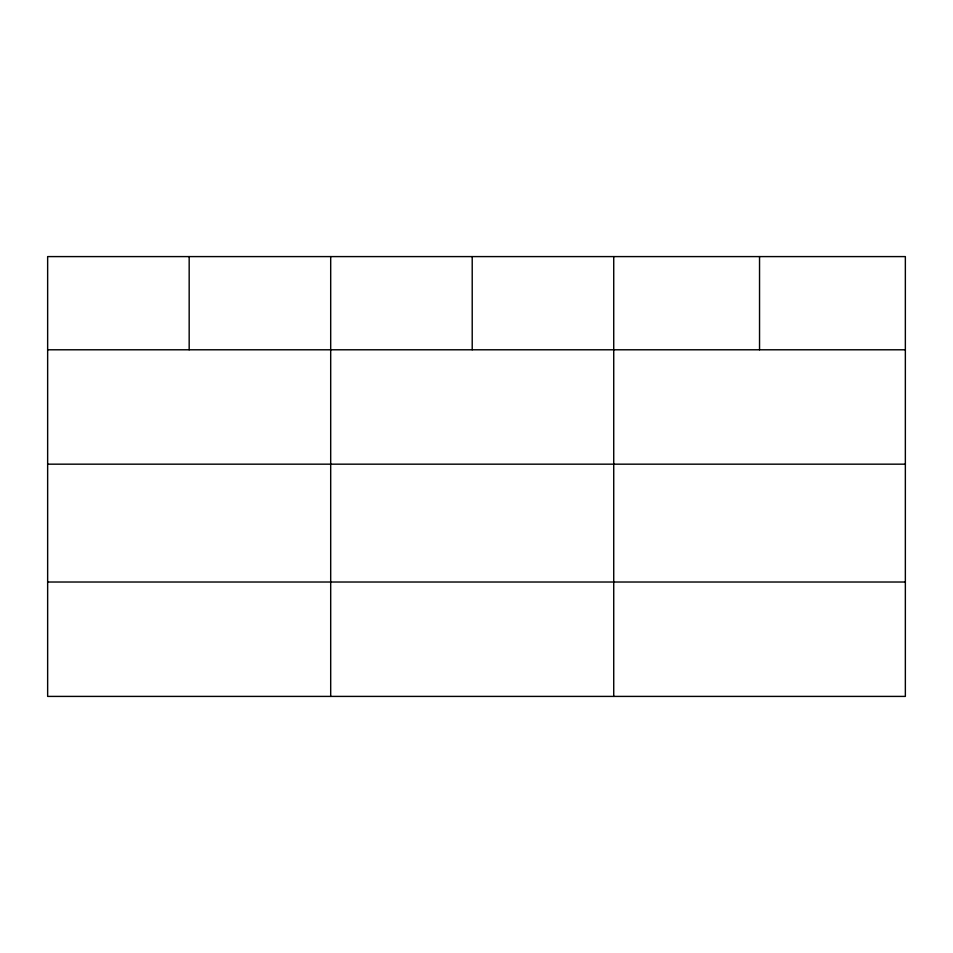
<?xml version="1.0" encoding="UTF-8"?>
<svg xmlns="http://www.w3.org/2000/svg" width="953" height="953" viewBox="0 0 953 953"><rect width="100%" height="100%" fill="white"/><g stroke="black" fill="none" stroke-linecap="round" stroke-linejoin="round"><path stroke-width="1.43" d="M905.35 464.171L905.35 256.595L47.65 256.595L47.65 696.405L905.35 696.405L905.35 464.171L47.65 464.171M47.65 349.787L905.35 349.787M47.65 582.021L905.35 582.021M759.541 256.595L759.541 349.787M613.732 256.595L613.732 696.405M472.211 256.595L472.211 349.787M330.691 256.595L330.691 696.405M189.171 256.595L189.171 349.787"/></g></svg>
